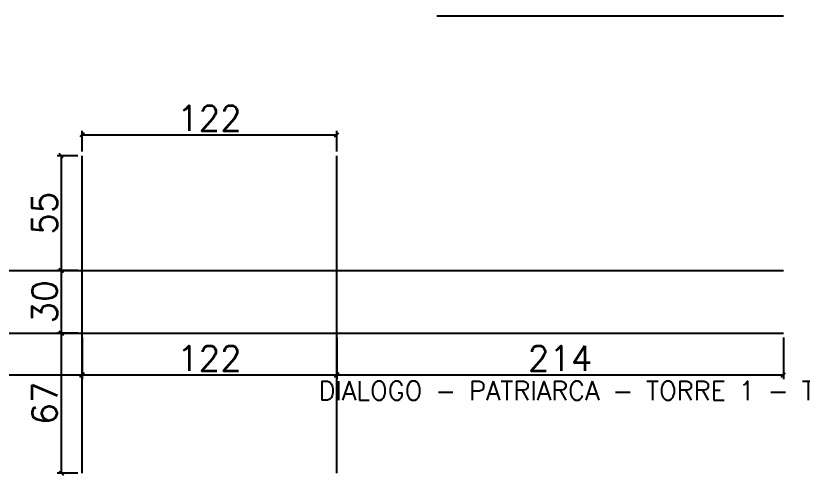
# Model space of a CAD drawing. Extents: x -40810 to 33675, y -2018 to 21213.
# Drawn here: x 12877.1 to 13254.4, y 15361.5 to 15581.5 of the extents above; entities that cross this region are included whole.
import ezdxf

# ---------------------------------------------------------------- set-up
doc = ezdxf.new("R2010")
doc.units = 0
doc.layers.get('0').update_dxf_attribs({"color": 1, "lineweight": 9})
doc.layers.add('DIVISAO_FOLHA', color=142, linetype='Continuous', lineweight=15)
doc.layers.add('P-NOTAS', color=7, linetype='Continuous')
doc.layers.add('Painéis', color=255, linetype='Continuous')
doc.styles.add('Romans', font='romans.shx', dxfattribs={"height": 12})
doc.dimstyles.new('cotas', dxfattribs={"dimtxt": 9, "dimasz": 2, "dimexe": 2, "dimexo": 2, "dimgap": 2, "dimtad": 1, "dimdec": 1, "dimzin": 12, "dimdsep": 46, "dimtxsty": 'Romans', "dimblk": 'OBLIQUE', "dimcen": 9, "dimclrd": 4, "dimclre": 4, "dimclrt": 240, "dimaunit": 1, "dimadec": 8, "dimazin": 3, "dimtfac": 1, "dimtdec": 1, "dimtix": 1, "dimtmove": 0, "dimatfit": 2, "dimldrblk": 'OBLIQUE', "dimfxl": 1, "dimtolj": 1, "dimtzin": 0, "dimlwd": -1, "dimlwe": -1, "dimarcsym": 0})

# ---------------------------------------------------------------- blocks, each defined once
blk = doc.blocks.new('PILAR')
at = {"layer": 'DIVISAO_FOLHA', "insert": (4056.54, 9279.6), "char_height": 9, "width": 646.7478, "attachment_point": 1, "style": 'Romans'}
blk.add_mtext('DIALOGO - PATRIARCA - TORRE 1 - TIPO (6°AO25°)- PILARES', dxfattribs=at)
blk = doc.blocks.new('_Oblique')
at = {"color": 0, "linetype": 'ByBlock', "lineweight": -2}
blk.add_line((-0.5, -0.5), (0.5, 0.5), dxfattribs=at)
blk = doc.blocks.new('*D3745')
at = {"layer": 'Defpoints', "color": 0, "linetype": 'Continuous', "ltscale": 30, "transparency": 16777216}
for p in [(13030.91, 15429.53), (13244.91, 15429.53), (13244.91, 15409.53)]:
    blk.add_point(p, dxfattribs=at)
at = {"layer": 'P-NOTAS', "color": 4, "linetype": 'Continuous', "ltscale": 30, "transparency": 16777216}
for p, q in [((13030.91, 15427.53), (13030.91, 15407.53)), ((13244.91, 15427.53), (13244.91, 15407.53)), ((13030.91, 15409.53), (13244.91, 15409.53))]:
    blk.add_line(p, q, dxfattribs=at)
at = {"layer": 'P-NOTAS', "color": 4, "linetype": 'Continuous', "ltscale": 30, "transparency": 16777216, "xscale": 2, "yscale": 2, "zscale": 2, "rotation": 180}
blk.add_blockref('_Oblique', (13030.91, 15409.53), dxfattribs=at)
at = {"layer": 'P-NOTAS', "color": 4, "linetype": 'Continuous', "ltscale": 30, "transparency": 16777216, "xscale": 2, "yscale": 2, "zscale": 2}
blk.add_blockref('_Oblique', (13244.91, 15409.53), dxfattribs=at)
at = {"layer": 'P-NOTAS', "color": 240, "linetype": 'Continuous', "ltscale": 30, "transparency": 16777216, "insert": (13137.91, 15417.53), "char_height": 12, "attachment_point": 5, "style": 'Romans'}
blk.add_mtext('\\A1;214', dxfattribs=at)
blk = doc.blocks.new('*D3746')
at = {"layer": 'Defpoints', "color": 0, "linetype": 'Continuous', "ltscale": 30, "transparency": 16777216}
for p in [(12908.91, 15429.53), (13030.91, 15429.53), (13030.91, 15409.53)]:
    blk.add_point(p, dxfattribs=at)
at = {"layer": 'P-NOTAS', "color": 4, "linetype": 'Continuous', "ltscale": 30, "transparency": 16777216}
for p, q in [((12908.91, 15427.53), (12908.91, 15407.53)), ((13030.91, 15427.53), (13030.91, 15407.53)), ((12908.91, 15409.53), (13030.91, 15409.53))]:
    blk.add_line(p, q, dxfattribs=at)
at = {"layer": 'P-NOTAS', "color": 4, "linetype": 'Continuous', "ltscale": 30, "transparency": 16777216, "xscale": 2, "yscale": 2, "zscale": 2, "rotation": 180}
blk.add_blockref('_Oblique', (12908.91, 15409.53), dxfattribs=at)
at = {"layer": 'P-NOTAS', "color": 4, "linetype": 'Continuous', "ltscale": 30, "transparency": 16777216, "xscale": 2, "yscale": 2, "zscale": 2}
blk.add_blockref('_Oblique', (13030.91, 15409.53), dxfattribs=at)
at = {"layer": 'P-NOTAS', "color": 240, "linetype": 'Continuous', "ltscale": 30, "transparency": 16777216, "insert": (12969.91, 15417.53), "char_height": 12, "attachment_point": 5, "style": 'Romans'}
blk.add_mtext('\\A1;122', dxfattribs=at)
blk = doc.blocks.new('*D3747')
at = {"layer": 'Defpoints', "color": 0, "linetype": 'Continuous', "ltscale": 30, "transparency": 16777216}
for p in [(12664.91, 15429.53), (12908.91, 15429.53), (12908.91, 15409.53)]:
    blk.add_point(p, dxfattribs=at)
at = {"layer": 'P-NOTAS', "color": 4, "linetype": 'Continuous', "ltscale": 30, "transparency": 16777216}
for p, q in [((12664.91, 15427.53), (12664.91, 15407.53)), ((12908.91, 15427.53), (12908.91, 15407.53)), ((12664.91, 15409.53), (12908.91, 15409.53))]:
    blk.add_line(p, q, dxfattribs=at)
at = {"layer": 'P-NOTAS', "color": 4, "linetype": 'Continuous', "ltscale": 30, "transparency": 16777216, "xscale": 2, "yscale": 2, "zscale": 2, "rotation": 180}
blk.add_blockref('_Oblique', (12664.91, 15409.53), dxfattribs=at)
at = {"layer": 'P-NOTAS', "color": 4, "linetype": 'Continuous', "ltscale": 30, "transparency": 16777216, "xscale": 2, "yscale": 2, "zscale": 2}
blk.add_blockref('_Oblique', (12908.91, 15409.53), dxfattribs=at)
at = {"layer": 'P-NOTAS', "color": 240, "linetype": 'Continuous', "ltscale": 30, "transparency": 16777216, "insert": (12786.91, 15417.53), "char_height": 12, "attachment_point": 5, "style": 'Romans'}
blk.add_mtext('\\A1;244', dxfattribs=at)
blk = doc.blocks.new('*D3748')
at = {"layer": 'Defpoints', "color": 0, "linetype": 'Continuous', "ltscale": 30, "transparency": 16777216}
for p in [(12908.91, 15514.53), (12898.91, 15459.53), (12908.91, 15459.53)]:
    blk.add_point(p, dxfattribs=at)
at = {"layer": 'P-NOTAS', "color": 4, "linetype": 'Continuous', "ltscale": 30, "transparency": 16777216}
for p, q in [((12906.91, 15514.53), (12896.91, 15514.53)), ((12898.91, 15514.53), (12898.91, 15459.53)), ((12906.91, 15459.53), (12896.91, 15459.53))]:
    blk.add_line(p, q, dxfattribs=at)
at = {"layer": 'P-NOTAS', "color": 4, "linetype": 'Continuous', "ltscale": 30, "transparency": 16777216, "xscale": 2, "yscale": 2, "zscale": 2}
for p, rotation in [((12898.91, 15514.53), 90), ((12898.91, 15459.53), 270)]:
    blk.add_blockref('_Oblique', p, dxfattribs=dict(at, rotation=rotation))
at = {"layer": 'P-NOTAS', "color": 240, "linetype": 'Continuous', "ltscale": 30, "transparency": 16777216, "insert": (12890.91, 15487.03), "char_height": 12, "attachment_point": 5, "rotation": 90, "style": 'Romans'}
blk.add_mtext('\\A1;55', dxfattribs=at)
blk = doc.blocks.new('*D3749')
at = {"layer": 'Defpoints', "color": 0, "linetype": 'Continuous', "ltscale": 30, "transparency": 16777216}
for p in [(13030.91, 15524.5), (12908.91, 15514.5), (13030.91, 15514.5)]:
    blk.add_point(p, dxfattribs=at)
at = {"layer": 'P-NOTAS', "color": 4, "linetype": 'Continuous', "ltscale": 30, "transparency": 16777216}
for p, q in [((12908.91, 15516.5), (12908.91, 15526.5)), ((13030.91, 15516.5), (13030.91, 15526.5)), ((12908.91, 15524.5), (13030.91, 15524.5))]:
    blk.add_line(p, q, dxfattribs=at)
at = {"layer": 'P-NOTAS', "color": 4, "linetype": 'Continuous', "ltscale": 30, "transparency": 16777216, "xscale": 2, "yscale": 2, "zscale": 2, "rotation": 180}
blk.add_blockref('_Oblique', (12908.91, 15524.5), dxfattribs=at)
at = {"layer": 'P-NOTAS', "color": 4, "linetype": 'Continuous', "ltscale": 30, "transparency": 16777216, "xscale": 2, "yscale": 2, "zscale": 2}
blk.add_blockref('_Oblique', (13030.91, 15524.5), dxfattribs=at)
at = {"layer": 'P-NOTAS', "color": 240, "linetype": 'Continuous', "ltscale": 30, "transparency": 16777216, "insert": (12969.91, 15532.5), "char_height": 12, "attachment_point": 5, "style": 'Romans'}
blk.add_mtext('\\A1;122', dxfattribs=at)
blk = doc.blocks.new('*D3752')
at = {"layer": 'Defpoints', "color": 0, "linetype": 'Continuous', "ltscale": 30, "transparency": 16777216}
for p in [(12908.93, 15459.53), (12898.93, 15429.53), (12908.93, 15429.53)]:
    blk.add_point(p, dxfattribs=at)
at = {"layer": 'P-NOTAS', "color": 4, "linetype": 'Continuous', "ltscale": 30, "transparency": 16777216}
for p, q in [((12906.93, 15459.53), (12896.93, 15459.53)), ((12898.93, 15459.53), (12898.93, 15429.53)), ((12906.93, 15429.53), (12896.93, 15429.53))]:
    blk.add_line(p, q, dxfattribs=at)
at = {"layer": 'P-NOTAS', "color": 4, "linetype": 'Continuous', "ltscale": 30, "transparency": 16777216, "xscale": 2, "yscale": 2, "zscale": 2}
for p, rotation in [((12898.93, 15459.53), 90), ((12898.93, 15429.53), 270)]:
    blk.add_blockref('_Oblique', p, dxfattribs=dict(at, rotation=rotation))
at = {"layer": 'P-NOTAS', "color": 240, "linetype": 'Continuous', "ltscale": 30, "transparency": 16777216, "insert": (12890.93, 15444.53), "char_height": 12, "attachment_point": 5, "rotation": 90, "style": 'Romans'}
blk.add_mtext('\\A1;30', dxfattribs=at)
blk = doc.blocks.new('*D3753')
at = {"layer": 'Defpoints', "color": 0, "linetype": 'Continuous', "ltscale": 30, "transparency": 16777216}
for p in [(12908.93, 15429.53), (12898.93, 15362.53), (12908.93, 15362.53)]:
    blk.add_point(p, dxfattribs=at)
at = {"layer": 'P-NOTAS', "color": 4, "linetype": 'Continuous', "ltscale": 30, "transparency": 16777216}
for p, q in [((12906.93, 15429.53), (12896.93, 15429.53)), ((12898.93, 15429.53), (12898.93, 15362.53)), ((12906.93, 15362.53), (12896.93, 15362.53))]:
    blk.add_line(p, q, dxfattribs=at)
at = {"layer": 'P-NOTAS', "color": 4, "linetype": 'Continuous', "ltscale": 30, "transparency": 16777216, "xscale": 2, "yscale": 2, "zscale": 2}
for p, rotation in [((12898.93, 15429.53), 90), ((12898.93, 15362.53), 270)]:
    blk.add_blockref('_Oblique', p, dxfattribs=dict(at, rotation=rotation))
at = {"layer": 'P-NOTAS', "color": 240, "linetype": 'Continuous', "ltscale": 30, "transparency": 16777216, "insert": (12890.93, 15396.03), "char_height": 12, "attachment_point": 5, "rotation": 90, "style": 'Romans'}
blk.add_mtext('\\A1;67', dxfattribs=at)
blk = doc.blocks.new('*D6283')
at = {"layer": 'Defpoints', "color": 0, "ltscale": 30, "transparency": 16777216}
for p in [(13030.91, 15429.53), (13244.91, 15429.53), (13244.91, 15409.53)]:
    blk.add_point(p, dxfattribs=at)
at = {"layer": 'P-NOTAS', "color": 4, "ltscale": 30, "transparency": 16777216}
for p, q in [((13030.91, 15427.53), (13030.91, 15407.53)), ((13244.91, 15427.53), (13244.91, 15407.53)), ((13030.91, 15409.53), (13244.91, 15409.53))]:
    blk.add_line(p, q, dxfattribs=at)
at = {"layer": 'P-NOTAS', "color": 4, "ltscale": 30, "transparency": 16777216, "xscale": 2, "yscale": 2, "zscale": 2, "rotation": 180}
blk.add_blockref('_Oblique', (13030.91, 15409.53), dxfattribs=at)
at = {"layer": 'P-NOTAS', "color": 4, "ltscale": 30, "transparency": 16777216, "xscale": 2, "yscale": 2, "zscale": 2}
blk.add_blockref('_Oblique', (13244.91, 15409.53), dxfattribs=at)
at = {"layer": 'P-NOTAS', "color": 240, "ltscale": 30, "transparency": 16777216, "insert": (13137.91, 15417.53), "char_height": 12, "attachment_point": 5, "style": 'Romans'}
blk.add_mtext('\\A1;214', dxfattribs=at)
blk = doc.blocks.new('*D6284')
at = {"layer": 'Defpoints', "color": 0, "ltscale": 30, "transparency": 16777216}
for p in [(12908.91, 15429.53), (13030.91, 15429.53), (13030.91, 15409.53)]:
    blk.add_point(p, dxfattribs=at)
at = {"layer": 'P-NOTAS', "color": 4, "ltscale": 30, "transparency": 16777216}
for p, q in [((12908.91, 15427.53), (12908.91, 15407.53)), ((13030.91, 15427.53), (13030.91, 15407.53)), ((12908.91, 15409.53), (13030.91, 15409.53))]:
    blk.add_line(p, q, dxfattribs=at)
at = {"layer": 'P-NOTAS', "color": 4, "ltscale": 30, "transparency": 16777216, "xscale": 2, "yscale": 2, "zscale": 2, "rotation": 180}
blk.add_blockref('_Oblique', (12908.91, 15409.53), dxfattribs=at)
at = {"layer": 'P-NOTAS', "color": 4, "ltscale": 30, "transparency": 16777216, "xscale": 2, "yscale": 2, "zscale": 2}
blk.add_blockref('_Oblique', (13030.91, 15409.53), dxfattribs=at)
at = {"layer": 'P-NOTAS', "color": 240, "ltscale": 30, "transparency": 16777216, "insert": (12969.91, 15417.53), "char_height": 12, "attachment_point": 5, "style": 'Romans'}
blk.add_mtext('\\A1;122', dxfattribs=at)
blk = doc.blocks.new('*D6285')
at = {"layer": 'Defpoints', "color": 0, "ltscale": 30, "transparency": 16777216}
for p in [(12664.91, 15429.53), (12908.91, 15429.53), (12908.91, 15409.53)]:
    blk.add_point(p, dxfattribs=at)
at = {"layer": 'P-NOTAS', "color": 4, "ltscale": 30, "transparency": 16777216}
for p, q in [((12664.91, 15427.53), (12664.91, 15407.53)), ((12908.91, 15427.53), (12908.91, 15407.53)), ((12664.91, 15409.53), (12908.91, 15409.53))]:
    blk.add_line(p, q, dxfattribs=at)
at = {"layer": 'P-NOTAS', "color": 4, "ltscale": 30, "transparency": 16777216, "xscale": 2, "yscale": 2, "zscale": 2, "rotation": 180}
blk.add_blockref('_Oblique', (12664.91, 15409.53), dxfattribs=at)
at = {"layer": 'P-NOTAS', "color": 4, "ltscale": 30, "transparency": 16777216, "xscale": 2, "yscale": 2, "zscale": 2}
blk.add_blockref('_Oblique', (12908.91, 15409.53), dxfattribs=at)
at = {"layer": 'P-NOTAS', "color": 240, "ltscale": 30, "transparency": 16777216, "insert": (12786.91, 15417.53), "char_height": 12, "attachment_point": 5, "style": 'Romans'}
blk.add_mtext('\\A1;244', dxfattribs=at)
blk = doc.blocks.new('*D6286')
at = {"layer": 'Defpoints', "color": 0, "ltscale": 30, "transparency": 16777216}
for p in [(12908.91, 15514.53), (12898.91, 15459.53), (12908.91, 15459.53)]:
    blk.add_point(p, dxfattribs=at)
at = {"layer": 'P-NOTAS', "color": 4, "ltscale": 30, "transparency": 16777216}
for p, q in [((12906.91, 15514.53), (12896.91, 15514.53)), ((12898.91, 15514.53), (12898.91, 15459.53)), ((12906.91, 15459.53), (12896.91, 15459.53))]:
    blk.add_line(p, q, dxfattribs=at)
at = {"layer": 'P-NOTAS', "color": 4, "ltscale": 30, "transparency": 16777216, "xscale": 2, "yscale": 2, "zscale": 2}
for p, rotation in [((12898.91, 15514.53), 90), ((12898.91, 15459.53), 270)]:
    blk.add_blockref('_Oblique', p, dxfattribs=dict(at, rotation=rotation))
at = {"layer": 'P-NOTAS', "color": 240, "ltscale": 30, "transparency": 16777216, "insert": (12890.91, 15487.03), "char_height": 12, "attachment_point": 5, "rotation": 90, "style": 'Romans'}
blk.add_mtext('\\A1;55', dxfattribs=at)
blk = doc.blocks.new('*D6287')
at = {"layer": 'Defpoints', "color": 0, "ltscale": 30, "transparency": 16777216}
for p in [(13030.91, 15524.5), (12908.91, 15514.5), (13030.91, 15514.5)]:
    blk.add_point(p, dxfattribs=at)
at = {"layer": 'P-NOTAS', "color": 4, "ltscale": 30, "transparency": 16777216}
for p, q in [((12908.91, 15516.5), (12908.91, 15526.5)), ((13030.91, 15516.5), (13030.91, 15526.5)), ((12908.91, 15524.5), (13030.91, 15524.5))]:
    blk.add_line(p, q, dxfattribs=at)
at = {"layer": 'P-NOTAS', "color": 4, "ltscale": 30, "transparency": 16777216, "xscale": 2, "yscale": 2, "zscale": 2, "rotation": 180}
blk.add_blockref('_Oblique', (12908.91, 15524.5), dxfattribs=at)
at = {"layer": 'P-NOTAS', "color": 4, "ltscale": 30, "transparency": 16777216, "xscale": 2, "yscale": 2, "zscale": 2}
blk.add_blockref('_Oblique', (13030.91, 15524.5), dxfattribs=at)
at = {"layer": 'P-NOTAS', "color": 240, "ltscale": 30, "transparency": 16777216, "insert": (12969.91, 15532.5), "char_height": 12, "attachment_point": 5, "style": 'Romans'}
blk.add_mtext('\\A1;122', dxfattribs=at)
blk = doc.blocks.new('*D6290')
at = {"layer": 'Defpoints', "color": 0, "ltscale": 30, "transparency": 16777216}
for p in [(12908.93, 15459.53), (12898.93, 15429.53), (12908.93, 15429.53)]:
    blk.add_point(p, dxfattribs=at)
at = {"layer": 'P-NOTAS', "color": 4, "ltscale": 30, "transparency": 16777216}
for p, q in [((12906.93, 15459.53), (12896.93, 15459.53)), ((12898.93, 15459.53), (12898.93, 15429.53)), ((12906.93, 15429.53), (12896.93, 15429.53))]:
    blk.add_line(p, q, dxfattribs=at)
at = {"layer": 'P-NOTAS', "color": 4, "ltscale": 30, "transparency": 16777216, "xscale": 2, "yscale": 2, "zscale": 2}
for p, rotation in [((12898.93, 15459.53), 90), ((12898.93, 15429.53), 270)]:
    blk.add_blockref('_Oblique', p, dxfattribs=dict(at, rotation=rotation))
at = {"layer": 'P-NOTAS', "color": 240, "ltscale": 30, "transparency": 16777216, "insert": (12890.93, 15444.53), "char_height": 12, "attachment_point": 5, "rotation": 90, "style": 'Romans'}
blk.add_mtext('\\A1;30', dxfattribs=at)
blk = doc.blocks.new('*D6291')
at = {"layer": 'Defpoints', "color": 0, "ltscale": 30, "transparency": 16777216}
for p in [(12908.93, 15429.53), (12898.93, 15362.53), (12908.93, 15362.53)]:
    blk.add_point(p, dxfattribs=at)
at = {"layer": 'P-NOTAS', "color": 4, "ltscale": 30, "transparency": 16777216}
for p, q in [((12906.93, 15429.53), (12896.93, 15429.53)), ((12898.93, 15429.53), (12898.93, 15362.53)), ((12906.93, 15362.53), (12896.93, 15362.53))]:
    blk.add_line(p, q, dxfattribs=at)
at = {"layer": 'P-NOTAS', "color": 4, "ltscale": 30, "transparency": 16777216, "xscale": 2, "yscale": 2, "zscale": 2}
for p, rotation in [((12898.93, 15429.53), 90), ((12898.93, 15362.53), 270)]:
    blk.add_blockref('_Oblique', p, dxfattribs=dict(at, rotation=rotation))
at = {"layer": 'P-NOTAS', "color": 240, "ltscale": 30, "transparency": 16777216, "insert": (12890.93, 15396.03), "char_height": 12, "attachment_point": 5, "rotation": 90, "style": 'Romans'}
blk.add_mtext('\\A1;67', dxfattribs=at)
blk = doc.blocks.new('*D6467')
at = {"layer": 'Defpoints', "color": 0, "ltscale": 30, "transparency": 16777216}
for p in [(13030.91, 15429.53), (13244.91, 15429.53), (13244.91, 15409.53)]:
    blk.add_point(p, dxfattribs=at)
at = {"layer": 'P-NOTAS', "color": 4, "ltscale": 30, "transparency": 16777216}
for p, q in [((13030.91, 15427.53), (13030.91, 15407.53)), ((13244.91, 15427.53), (13244.91, 15407.53)), ((13030.91, 15409.53), (13244.91, 15409.53))]:
    blk.add_line(p, q, dxfattribs=at)
at = {"layer": 'P-NOTAS', "color": 4, "ltscale": 30, "transparency": 16777216, "xscale": 2, "yscale": 2, "zscale": 2, "rotation": 180}
blk.add_blockref('_Oblique', (13030.91, 15409.53), dxfattribs=at)
at = {"layer": 'P-NOTAS', "color": 4, "ltscale": 30, "transparency": 16777216, "xscale": 2, "yscale": 2, "zscale": 2}
blk.add_blockref('_Oblique', (13244.91, 15409.53), dxfattribs=at)
at = {"layer": 'P-NOTAS', "color": 240, "ltscale": 30, "transparency": 16777216, "insert": (13137.91, 15417.53), "char_height": 12, "attachment_point": 5, "style": 'Romans'}
blk.add_mtext('\\A1;214', dxfattribs=at)
blk = doc.blocks.new('*D6468')
at = {"layer": 'Defpoints', "color": 0, "ltscale": 30, "transparency": 16777216}
for p in [(12908.91, 15429.53), (13030.91, 15429.53), (13030.91, 15409.53)]:
    blk.add_point(p, dxfattribs=at)
at = {"layer": 'P-NOTAS', "color": 4, "ltscale": 30, "transparency": 16777216}
for p, q in [((12908.91, 15427.53), (12908.91, 15407.53)), ((13030.91, 15427.53), (13030.91, 15407.53)), ((12908.91, 15409.53), (13030.91, 15409.53))]:
    blk.add_line(p, q, dxfattribs=at)
at = {"layer": 'P-NOTAS', "color": 4, "ltscale": 30, "transparency": 16777216, "xscale": 2, "yscale": 2, "zscale": 2, "rotation": 180}
blk.add_blockref('_Oblique', (12908.91, 15409.53), dxfattribs=at)
at = {"layer": 'P-NOTAS', "color": 4, "ltscale": 30, "transparency": 16777216, "xscale": 2, "yscale": 2, "zscale": 2}
blk.add_blockref('_Oblique', (13030.91, 15409.53), dxfattribs=at)
at = {"layer": 'P-NOTAS', "color": 240, "ltscale": 30, "transparency": 16777216, "insert": (12969.91, 15417.53), "char_height": 12, "attachment_point": 5, "style": 'Romans'}
blk.add_mtext('\\A1;122', dxfattribs=at)
blk = doc.blocks.new('*D6469')
at = {"layer": 'Defpoints', "color": 0, "ltscale": 30, "transparency": 16777216}
for p in [(12664.91, 15429.53), (12908.91, 15429.53), (12908.91, 15409.53)]:
    blk.add_point(p, dxfattribs=at)
at = {"layer": 'P-NOTAS', "color": 4, "ltscale": 30, "transparency": 16777216}
for p, q in [((12664.91, 15427.53), (12664.91, 15407.53)), ((12908.91, 15427.53), (12908.91, 15407.53)), ((12664.91, 15409.53), (12908.91, 15409.53))]:
    blk.add_line(p, q, dxfattribs=at)
at = {"layer": 'P-NOTAS', "color": 4, "ltscale": 30, "transparency": 16777216, "xscale": 2, "yscale": 2, "zscale": 2, "rotation": 180}
blk.add_blockref('_Oblique', (12664.91, 15409.53), dxfattribs=at)
at = {"layer": 'P-NOTAS', "color": 4, "ltscale": 30, "transparency": 16777216, "xscale": 2, "yscale": 2, "zscale": 2}
blk.add_blockref('_Oblique', (12908.91, 15409.53), dxfattribs=at)
at = {"layer": 'P-NOTAS', "color": 240, "ltscale": 30, "transparency": 16777216, "insert": (12786.91, 15417.53), "char_height": 12, "attachment_point": 5, "style": 'Romans'}
blk.add_mtext('\\A1;244', dxfattribs=at)
blk = doc.blocks.new('*D6470')
at = {"layer": 'Defpoints', "color": 0, "ltscale": 30, "transparency": 16777216}
for p in [(12908.91, 15514.53), (12898.91, 15459.53), (12908.91, 15459.53)]:
    blk.add_point(p, dxfattribs=at)
at = {"layer": 'P-NOTAS', "color": 4, "ltscale": 30, "transparency": 16777216}
for p, q in [((12906.91, 15514.53), (12896.91, 15514.53)), ((12898.91, 15514.53), (12898.91, 15459.53)), ((12906.91, 15459.53), (12896.91, 15459.53))]:
    blk.add_line(p, q, dxfattribs=at)
at = {"layer": 'P-NOTAS', "color": 4, "ltscale": 30, "transparency": 16777216, "xscale": 2, "yscale": 2, "zscale": 2}
for p, rotation in [((12898.91, 15514.53), 90), ((12898.91, 15459.53), 270)]:
    blk.add_blockref('_Oblique', p, dxfattribs=dict(at, rotation=rotation))
at = {"layer": 'P-NOTAS', "color": 240, "ltscale": 30, "transparency": 16777216, "insert": (12890.91, 15487.03), "char_height": 12, "attachment_point": 5, "rotation": 90, "style": 'Romans'}
blk.add_mtext('\\A1;55', dxfattribs=at)
blk = doc.blocks.new('*D6471')
at = {"layer": 'Defpoints', "color": 0, "ltscale": 30, "transparency": 16777216}
for p in [(13030.91, 15524.5), (12908.91, 15514.5), (13030.91, 15514.5)]:
    blk.add_point(p, dxfattribs=at)
at = {"layer": 'P-NOTAS', "color": 4, "ltscale": 30, "transparency": 16777216}
for p, q in [((12908.91, 15516.5), (12908.91, 15526.5)), ((13030.91, 15516.5), (13030.91, 15526.5)), ((12908.91, 15524.5), (13030.91, 15524.5))]:
    blk.add_line(p, q, dxfattribs=at)
at = {"layer": 'P-NOTAS', "color": 4, "ltscale": 30, "transparency": 16777216, "xscale": 2, "yscale": 2, "zscale": 2, "rotation": 180}
blk.add_blockref('_Oblique', (12908.91, 15524.5), dxfattribs=at)
at = {"layer": 'P-NOTAS', "color": 4, "ltscale": 30, "transparency": 16777216, "xscale": 2, "yscale": 2, "zscale": 2}
blk.add_blockref('_Oblique', (13030.91, 15524.5), dxfattribs=at)
at = {"layer": 'P-NOTAS', "color": 240, "ltscale": 30, "transparency": 16777216, "insert": (12969.91, 15532.5), "char_height": 12, "attachment_point": 5, "style": 'Romans'}
blk.add_mtext('\\A1;122', dxfattribs=at)
blk = doc.blocks.new('*D6474')
at = {"layer": 'Defpoints', "color": 0, "ltscale": 30, "transparency": 16777216}
for p in [(12908.93, 15459.53), (12898.93, 15429.53), (12908.93, 15429.53)]:
    blk.add_point(p, dxfattribs=at)
at = {"layer": 'P-NOTAS', "color": 4, "ltscale": 30, "transparency": 16777216}
for p, q in [((12906.93, 15459.53), (12896.93, 15459.53)), ((12898.93, 15459.53), (12898.93, 15429.53)), ((12906.93, 15429.53), (12896.93, 15429.53))]:
    blk.add_line(p, q, dxfattribs=at)
at = {"layer": 'P-NOTAS', "color": 4, "ltscale": 30, "transparency": 16777216, "xscale": 2, "yscale": 2, "zscale": 2}
for p, rotation in [((12898.93, 15459.53), 90), ((12898.93, 15429.53), 270)]:
    blk.add_blockref('_Oblique', p, dxfattribs=dict(at, rotation=rotation))
at = {"layer": 'P-NOTAS', "color": 240, "ltscale": 30, "transparency": 16777216, "insert": (12890.93, 15444.53), "char_height": 12, "attachment_point": 5, "rotation": 90, "style": 'Romans'}
blk.add_mtext('\\A1;30', dxfattribs=at)
blk = doc.blocks.new('*D6475')
at = {"layer": 'Defpoints', "color": 0, "ltscale": 30, "transparency": 16777216}
for p in [(12908.93, 15429.53), (12898.93, 15362.53), (12908.93, 15362.53)]:
    blk.add_point(p, dxfattribs=at)
at = {"layer": 'P-NOTAS', "color": 4, "ltscale": 30, "transparency": 16777216}
for p, q in [((12906.93, 15429.53), (12896.93, 15429.53)), ((12898.93, 15429.53), (12898.93, 15362.53)), ((12906.93, 15362.53), (12896.93, 15362.53))]:
    blk.add_line(p, q, dxfattribs=at)
at = {"layer": 'P-NOTAS', "color": 4, "ltscale": 30, "transparency": 16777216, "xscale": 2, "yscale": 2, "zscale": 2}
for p, rotation in [((12898.93, 15429.53), 90), ((12898.93, 15362.53), 270)]:
    blk.add_blockref('_Oblique', p, dxfattribs=dict(at, rotation=rotation))
at = {"layer": 'P-NOTAS', "color": 240, "ltscale": 30, "transparency": 16777216, "insert": (12890.93, 15396.03), "char_height": 12, "attachment_point": 5, "rotation": 90, "style": 'Romans'}
blk.add_mtext('\\A1;67', dxfattribs=at)

msp = doc.modelspace()

# ---------------------------------------------------------------- linework, layer by layer
at = {"layer": 'Painéis', "linetype": 'Continuous', "ltscale": 30}
for points in [[(13078.913, 15581.529), (13244.913, 15581.529)], [(12908.913, 15362.529), (12908.913, 15514.529)], [(13030.913, 15362.529), (13030.913, 15514.529)], [(12664.913, 15459.529), (13244.913, 15459.529)], [(12664.913, 15429.529), (13244.913, 15429.529)]]:
    msp.add_lwpolyline(points, dxfattribs=at)
at = {"layer": 'Painéis', "ltscale": 30}
for points in [[(13078.913, 15581.529), (13244.913, 15581.529)], [(13078.913, 15581.529), (13244.913, 15581.529)], [(12908.913, 15362.529), (12908.913, 15514.529)], [(12908.913, 15362.529), (12908.913, 15514.529)], [(13030.913, 15362.529), (13030.913, 15514.529)], [(13030.913, 15362.529), (13030.913, 15514.529)], [(12664.913, 15459.529), (13244.913, 15459.529)], [(12664.913, 15459.529), (13244.913, 15459.529)], [(12664.913, 15429.529), (13244.913, 15429.529)], [(12664.913, 15429.529), (13244.913, 15429.529)]]:
    msp.add_lwpolyline(points, dxfattribs=at)

# ---------------------------------------------------------------- block references
at = {"layer": 'DIVISAO_FOLHA'}
msp.add_blockref('PILAR', (8965.64, 6126.893), dxfattribs=at)

# ---------------------------------------------------------------- dimensions: what is measured, and where the dimension line sits
at = {"layer": 'P-NOTAS', "linetype": 'Continuous', "ltscale": 30}
for base, p1, p2, picture, middle in [((13030.913, 15524.503), (12908.913, 15514.503), (13030.913, 15514.503), '*D3749', (12969.913, 15532.503)), ((12908.913, 15409.529), (12664.913, 15429.529), (12908.913, 15429.529), '*D3747', (12786.913, 15417.529)), ((13030.913, 15409.529), (12908.913, 15429.529), (13030.913, 15429.529), '*D3746', (12969.913, 15417.529)), ((13244.913, 15409.529), (13030.913, 15429.529), (13244.913, 15429.529), '*D3745', (13137.913, 15417.529))]:
    dim = msp.add_linear_dim(base=base, p1=p1, p2=p2, dimstyle='cotas', dxfattribs=at)
    dim.commit()
    dim.dimension.update_dxf_attribs({"geometry": picture, "text_midpoint": middle})
at = {"layer": 'P-NOTAS', "ltscale": 30}
for base, p1, p2, picture, middle in [((13030.913, 15524.503), (12908.913, 15514.503), (13030.913, 15514.503), '*D6287', (12969.913, 15532.503)), ((13030.913, 15524.503), (12908.913, 15514.503), (13030.913, 15514.503), '*D6471', (12969.913, 15532.503)), ((12908.913, 15409.529), (12664.913, 15429.529), (12908.913, 15429.529), '*D6285', (12786.913, 15417.529)), ((12908.913, 15409.529), (12664.913, 15429.529), (12908.913, 15429.529), '*D6469', (12786.913, 15417.529)), ((13030.913, 15409.529), (12908.913, 15429.529), (13030.913, 15429.529), '*D6284', (12969.913, 15417.529)), ((13030.913, 15409.529), (12908.913, 15429.529), (13030.913, 15429.529), '*D6468', (12969.913, 15417.529)), ((13244.913, 15409.529), (13030.913, 15429.529), (13244.913, 15429.529), '*D6283', (13137.913, 15417.529)), ((13244.913, 15409.529), (13030.913, 15429.529), (13244.913, 15429.529), '*D6467', (13137.913, 15417.529))]:
    dim = msp.add_linear_dim(base=base, p1=p1, p2=p2, dimstyle='cotas', dxfattribs=at)
    dim.commit()
    dim.dimension.update_dxf_attribs({"geometry": picture, "text_midpoint": middle})
at = {"layer": 'P-NOTAS', "linetype": 'Continuous', "ltscale": 30}
for base, p1, p2, picture, middle in [((12898.913, 15459.529), (12908.913, 15514.529), (12908.913, 15459.529), '*D3748', (12890.913, 15487.029)), ((12898.929, 15429.529), (12908.929, 15459.529), (12908.929, 15429.529), '*D3752', (12890.929, 15444.529)), ((12898.929, 15362.529), (12908.929, 15429.529), (12908.929, 15362.529), '*D3753', (12890.929, 15396.029))]:
    dim = msp.add_linear_dim(base=base, p1=p1, p2=p2, angle=90, dimstyle='cotas', dxfattribs=at)
    dim.commit()
    dim.dimension.update_dxf_attribs({"geometry": picture, "text_midpoint": middle})
at = {"layer": 'P-NOTAS', "ltscale": 30}
for base, p1, p2, picture, middle in [((12898.913, 15459.529), (12908.913, 15514.529), (12908.913, 15459.529), '*D6286', (12890.913, 15487.029)), ((12898.913, 15459.529), (12908.913, 15514.529), (12908.913, 15459.529), '*D6470', (12890.913, 15487.029)), ((12898.929, 15429.529), (12908.929, 15459.529), (12908.929, 15429.529), '*D6290', (12890.929, 15444.529)), ((12898.929, 15429.529), (12908.929, 15459.529), (12908.929, 15429.529), '*D6474', (12890.929, 15444.529)), ((12898.929, 15362.529), (12908.929, 15429.529), (12908.929, 15362.529), '*D6291', (12890.929, 15396.029)), ((12898.929, 15362.529), (12908.929, 15429.529), (12908.929, 15362.529), '*D6475', (12890.929, 15396.029))]:
    dim = msp.add_linear_dim(base=base, p1=p1, p2=p2, angle=90, dimstyle='cotas', dxfattribs=at)
    dim.commit()
    dim.dimension.update_dxf_attribs({"geometry": picture, "text_midpoint": middle})

doc.saveas('drawing.dxf')
